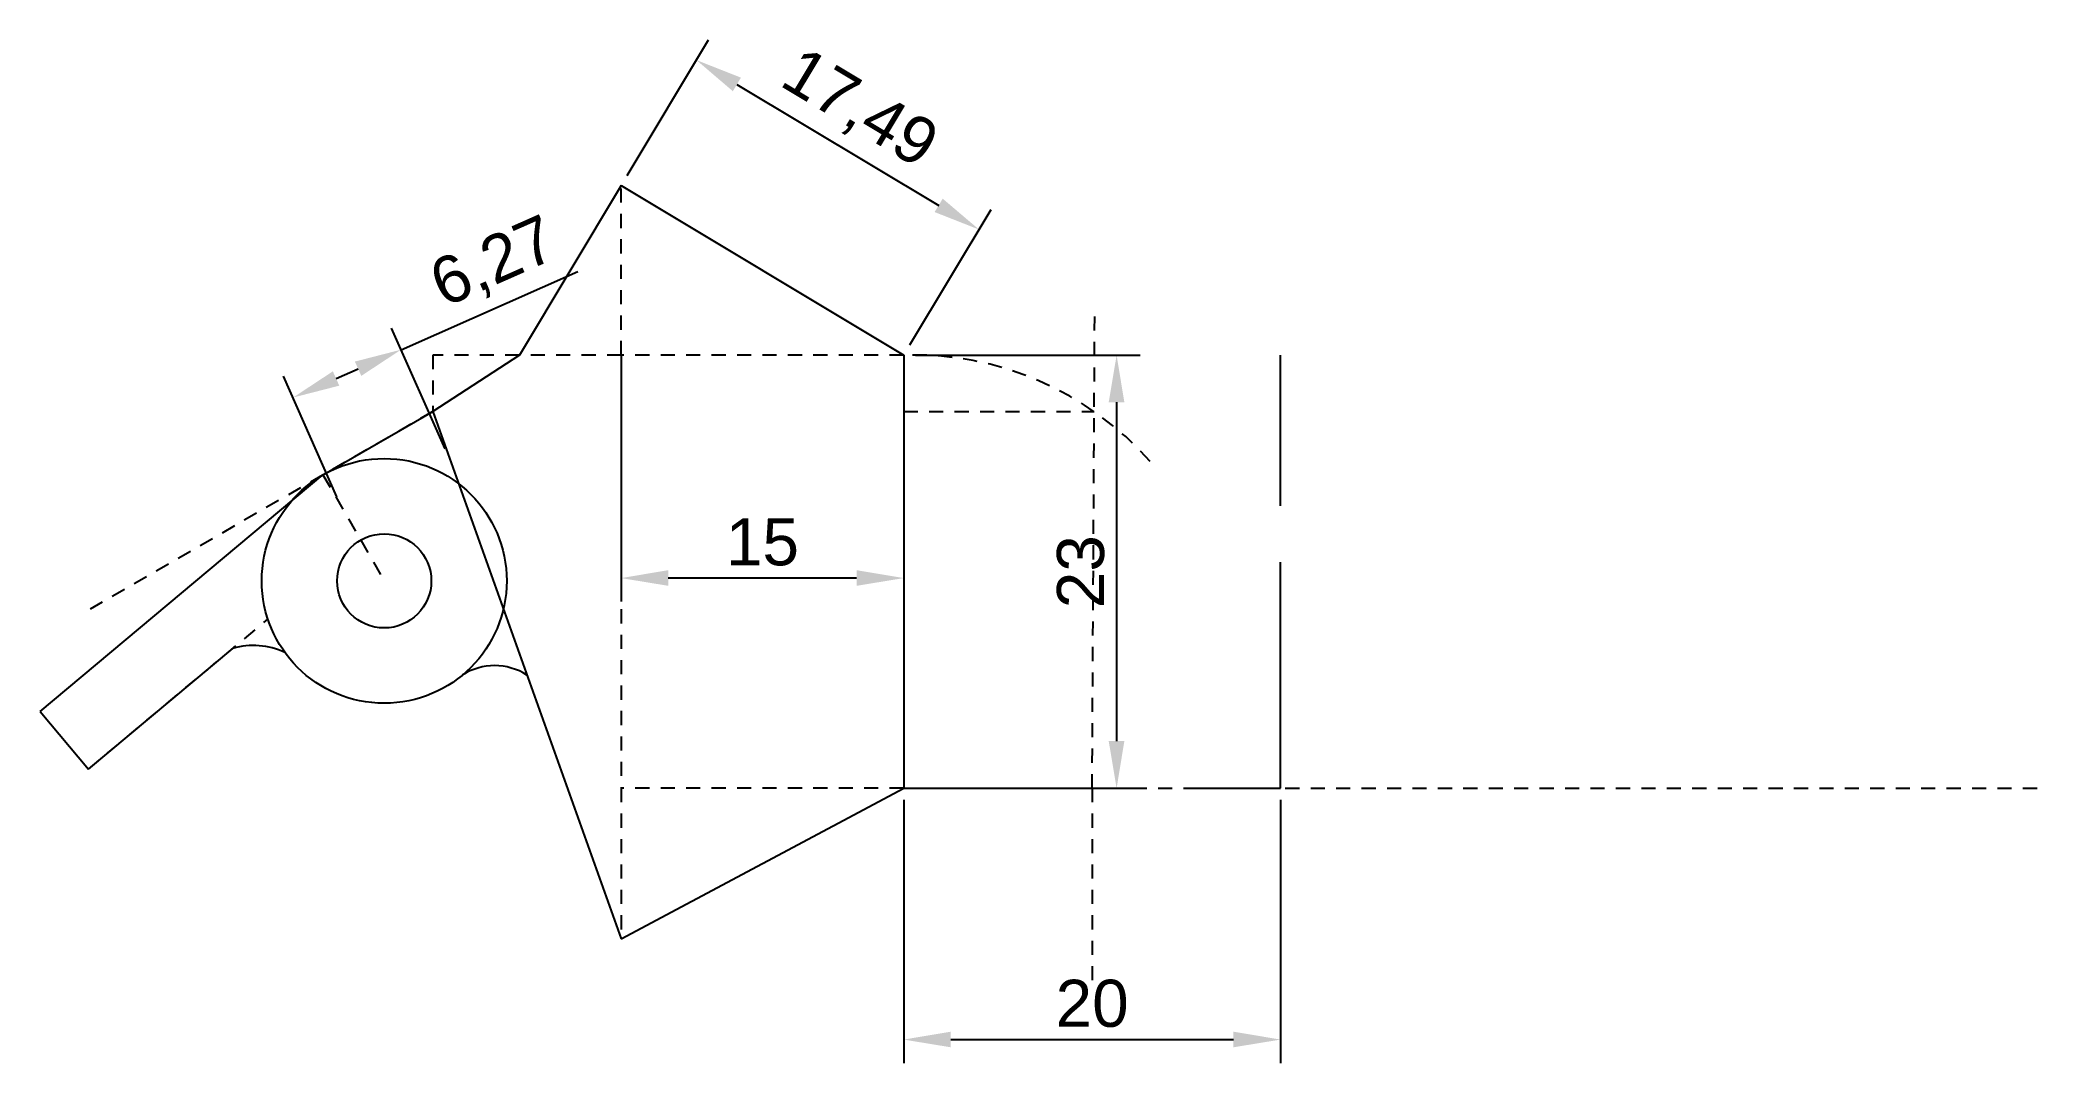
# Model space of a CAD drawing. Header units: millimetres. Extents: x 3958 to 4064, y 1954 to 2008.
import ezdxf

# ---------------------------------------------------------------- set-up
doc = ezdxf.new("R2010")
doc.units = ezdxf.units.MM
doc.linetypes.add('ACAD_ISO02W100', pattern=[15, 12, -3])
doc.linetypes.add('JIS_02_0.7', pattern=[1.35, 0.75, -0.6])
for name, color, linetype in [('costruzione', 200, 'JIS_02_0.7'), ('Layer1', 50, 'ACAD_ISO02W100'), ('quote', 80, 'Continuous')]:
    doc.layers.add(name, color=color, linetype=linetype)
doc.styles.get("Standard").update_dxf_attribs({"font": 'arial.ttf'})
doc.dimstyles.new('ISO-25', dxfattribs={"dimtxt": 2.5, "dimasz": 2.5, "dimexe": 1.25, "dimexo": 0.625, "dimtad": 1, "dimtxsty": 'Standard', "dimcen": 2.5, "dimadec": 0, "dimazin": 0, "dimtfac": 1, "dimtmove": 0, "dimatfit": 3, "dimfxl": 1, "dimarcsym": 0})

# ---------------------------------------------------------------- blocks, each defined once
blk = doc.blocks.new('*D2')
at = {"layer": 'Defpoints', "color": 0, "transparency": 16777216}
for p in [(3988.84, 2000.33), (4007.84, 1998), (4003.84, 1991.33)]:
    blk.add_point(p, dxfattribs=at)
at = {"layer": 'quote', "color": 0, "lineweight": -2, "transparency": 16777216}
for p, q in [((3989.16, 2000.87), (3993.48, 2008.07)), ((3994.98, 2005.71), (4005.7, 1999.28)), ((4004.16, 1991.87), (4008.48, 1999.07))]:
    blk.add_line(p, q, dxfattribs=at)
at = {"layer": 'quote', "color": 0, "transparency": 16777216}
for points in [[(3995.2, 2006.07), (3994.77, 2005.35), (3992.84, 2007)], [(4005.91, 1999.64), (4005.48, 1998.93), (4007.84, 1998)]]:
    blk.add_solid(points, dxfattribs=at)
at = {"layer": 'quote', "color": 0, "transparency": 16777216, "insert": (4001.44, 2004.32), "char_height": 2.5, "attachment_point": 5, "rotation": 329.0362}
blk.add_mtext('17,49', dxfattribs=at)
blk = doc.blocks.new('*D3')
at = {"layer": 'Defpoints', "color": 0, "transparency": 16777216}
for p in [(4003.84, 1991.33), (4003.84, 1968.33), (4015.14, 1968.33)]:
    blk.add_point(p, dxfattribs=at)
at = {"layer": 'quote', "color": 0, "lineweight": -2, "transparency": 16777216}
for p, q in [((4004.47, 1991.33), (4016.39, 1991.33)), ((4015.14, 1988.83), (4015.14, 1970.83)), ((4004.47, 1968.33), (4016.39, 1968.33))]:
    blk.add_line(p, q, dxfattribs=at)
at = {"layer": 'quote', "color": 0, "transparency": 16777216}
for points in [[(4014.72, 1988.83), (4015.55, 1988.83), (4015.14, 1991.33)], [(4014.72, 1970.83), (4015.55, 1970.83), (4015.14, 1968.33)]]:
    blk.add_solid(points, dxfattribs=at)
at = {"layer": 'quote', "color": 0, "transparency": 16777216, "insert": (4013.24, 1979.83), "char_height": 2.5, "attachment_point": 5, "rotation": 90}
blk.add_mtext('23', dxfattribs=at)
blk = doc.blocks.new('*D4')
at = {"layer": 'Defpoints', "color": 0, "transparency": 16777216}
for p in [(3988.84, 1991.33), (4003.84, 1991.33), (3988.84, 1979.49)]:
    blk.add_point(p, dxfattribs=at)
at = {"layer": 'quote', "color": 0, "lineweight": -2, "transparency": 16777216}
for p, q in [((3988.84, 1990.71), (3988.84, 1978.24)), ((4003.84, 1990.71), (4003.84, 1978.24)), ((4001.34, 1979.49), (3991.34, 1979.49))]:
    blk.add_line(p, q, dxfattribs=at)
at = {"layer": 'quote', "color": 0, "transparency": 16777216}
for points in [[(3991.34, 1979.91), (3991.34, 1979.08), (3988.84, 1979.49)], [(4001.34, 1979.91), (4001.34, 1979.08), (4003.84, 1979.49)]]:
    blk.add_solid(points, dxfattribs=at)
at = {"layer": 'quote', "color": 0, "transparency": 16777216, "insert": (3996.34, 1981.4), "char_height": 2.5, "attachment_point": 5}
blk.add_mtext('15', dxfattribs=at)
blk = doc.blocks.new('*D5')
at = {"color": 0, "lineweight": -2, "transparency": 16777216}
for p, q in [((3977.16, 1991.62), (3986.54, 1995.78)), ((3979.5, 1986.35), (3976.66, 1992.76)), ((3973.71, 1990.09), (3974.88, 1990.61)), ((3973.76, 1983.81), (3970.92, 1990.22))]:
    blk.add_line(p, q, dxfattribs=at)
at = {"color": 0, "transparency": 16777216}
for points in [[(3974.71, 1990.99), (3975.05, 1990.23), (3977.16, 1991.62)], [(3973.54, 1990.47), (3973.88, 1989.71), (3971.43, 1989.08)]]:
    blk.add_solid(points, dxfattribs=at)
at = {"layer": 'Defpoints', "color": 0, "transparency": 16777216}
for p in [(3977.16, 1991.62), (3979.75, 1985.78), (3974.02, 1983.24)]:
    blk.add_point(p, dxfattribs=at)
at = {"color": 0, "transparency": 16777216, "insert": (3982.13, 1996.15), "char_height": 2.5, "attachment_point": 5, "rotation": 23.9243}
blk.add_mtext('6,27', dxfattribs=at)
blk = doc.blocks.new('*D6')
at = {"layer": 'Defpoints', "color": 0, "transparency": 16777216}
for p in [(4003.84, 1968.33), (4023.84, 1968.33), (4023.84, 1954.98)]:
    blk.add_point(p, dxfattribs=at)
at = {"layer": 'quote', "color": 0, "lineweight": -2, "transparency": 16777216}
for p, q in [((4003.84, 1967.71), (4003.84, 1953.73)), ((4023.84, 1967.71), (4023.84, 1953.73)), ((4006.34, 1954.98), (4021.34, 1954.98))]:
    blk.add_line(p, q, dxfattribs=at)
at = {"layer": 'quote', "color": 0, "transparency": 16777216}
for points in [[(4006.34, 1955.4), (4006.34, 1954.57), (4003.84, 1954.98)], [(4021.34, 1955.4), (4021.34, 1954.57), (4023.84, 1954.98)]]:
    blk.add_solid(points, dxfattribs=at)
at = {"layer": 'quote', "color": 0, "transparency": 16777216, "insert": (4013.84, 1956.89), "char_height": 2.5, "attachment_point": 5}
blk.add_mtext('20', dxfattribs=at)

msp = doc.modelspace()

# ---------------------------------------------------------------- linework, layer by layer
for p, q in [((3988.842, 2000.333), (4003.842, 1991.333)), ((4003.842, 1991.333), (4003.842, 1968.333)), ((3973.203, 1985.073), (3978.844, 1988.33)), ((3978.842, 1988.333), (3988.842, 1960.333)), ((3957.997, 1972.409), (3973.017, 1984.97)), ((3960.563, 1969.341), (3968.234, 1975.756)), ((3957.997, 1972.409), (3960.563, 1969.341)), ((3988.842, 1960.333), (4003.842, 1968.333))]:
    msp.add_line(p, q)
msp.add_lwpolyline([(3988.842, 2000.333), (3983.442, 1991.333), (3978.842, 1988.333)])
for radius in [6.5, 2.5]:
    msp.add_circle((3976.267, 1979.341), radius)
for centre, radius, start, end in [((3969.324, 1971.927), 3.981, 65.2076, 105.89777), ((3982.127, 1971.695), 3.147, 56.96754, 123.03246)]:
    msp.add_arc(centre, radius, start, end)
at = {"layer": 'costruzione'}
for p, q in [((3988.842, 1991.333), (3988.842, 2000.333)), ((4013.842, 1968.333), (4013.977, 1993.516)), ((3988.842, 1991.333), (3978.842, 1991.333)), ((3988.842, 1991.333), (3978.842, 1991.333)), ((3978.842, 1991.333), (3978.842, 1988.333)), ((4003.842, 1991.333), (3988.842, 1991.333)), ((3988.842, 1991.333), (3988.842, 1968.333)), ((4003.842, 1991.333), (3988.842, 1991.333)), ((4003.842, 1991.333), (4003.842, 1988.333)), ((3978.842, 1988.333), (3960.656, 1977.833)), ((4003.842, 1988.333), (4013.949, 1988.333)), ((3973.017, 1984.97), (3975.017, 1981.506)), ((3975.017, 1981.506), (3976.267, 1979.341)), ((3960.563, 1969.341), (3970.093, 1977.31)), ((3960.563, 1969.341), (3970.093, 1977.31)), ((4003.842, 1968.333), (3988.842, 1968.333)), ((3988.842, 1968.333), (3988.842, 1960.333)), ((4003.842, 1968.333), (4064.149, 1968.333)), ((4003.842, 1968.333), (4013.842, 1968.333)), ((4013.842, 1968.333), (4013.842, 1957.986))]:
    msp.add_line(p, q, dxfattribs=at)
msp.add_arc((4004.366, 1974.574), 16.767, 41.48176, 91.79169, dxfattribs=at)
at = {"layer": 'Layer1'}
for p, q in [((4023.842, 1968.333), (4023.842, 1991.333)), ((4003.842, 1968.333), (4023.842, 1968.333))]:
    msp.add_line(p, q, dxfattribs=at)

# ---------------------------------------------------------------- dimensions: what is measured, and where the dimension line sits
dim = msp.add_aligned_dim(p1=(3974.0173, 1983.2381), p2=(3979.7529, 1985.7827), distance=6.3868, dimstyle='ISO-25')
dim.commit()
dim.dimension.update_dxf_attribs({"geometry": '*D5', "text_midpoint": (3982.1309, 1996.1521)})
at = {"layer": 'quote'}
dim = msp.add_aligned_dim(p1=(3988.842, 2000.333), p2=(4003.842, 1991.333), distance=7.772, dimstyle='ISO-25', dxfattribs=at)
dim.commit()
dim.dimension.update_dxf_attribs({"geometry": '*D2', "text_midpoint": (4001.435, 2004.322)})
for base, p1, p2, picture, middle in [((3988.842, 1979.494), (4003.842, 1991.333), (3988.842, 1991.333), '*D4', (3996.342, 1981.395)), ((4023.842, 1954.985), (4003.842, 1968.333), (4023.842, 1968.333), '*D6', (4013.842, 1956.886))]:
    dim = msp.add_linear_dim(base=base, p1=p1, p2=p2, dimstyle='ISO-25', dxfattribs=at)
    dim.commit()
    dim.dimension.update_dxf_attribs({"geometry": picture, "text_midpoint": middle})
dim = msp.add_linear_dim(base=(4015.138, 1968.333), p1=(4003.842, 1991.333), p2=(4003.842, 1968.333), angle=90, dimstyle='ISO-25', dxfattribs=at)
dim.commit()
dim.dimension.update_dxf_attribs({"geometry": '*D3', "text_midpoint": (4013.235, 1979.833)})

doc.saveas('drawing.dxf')
